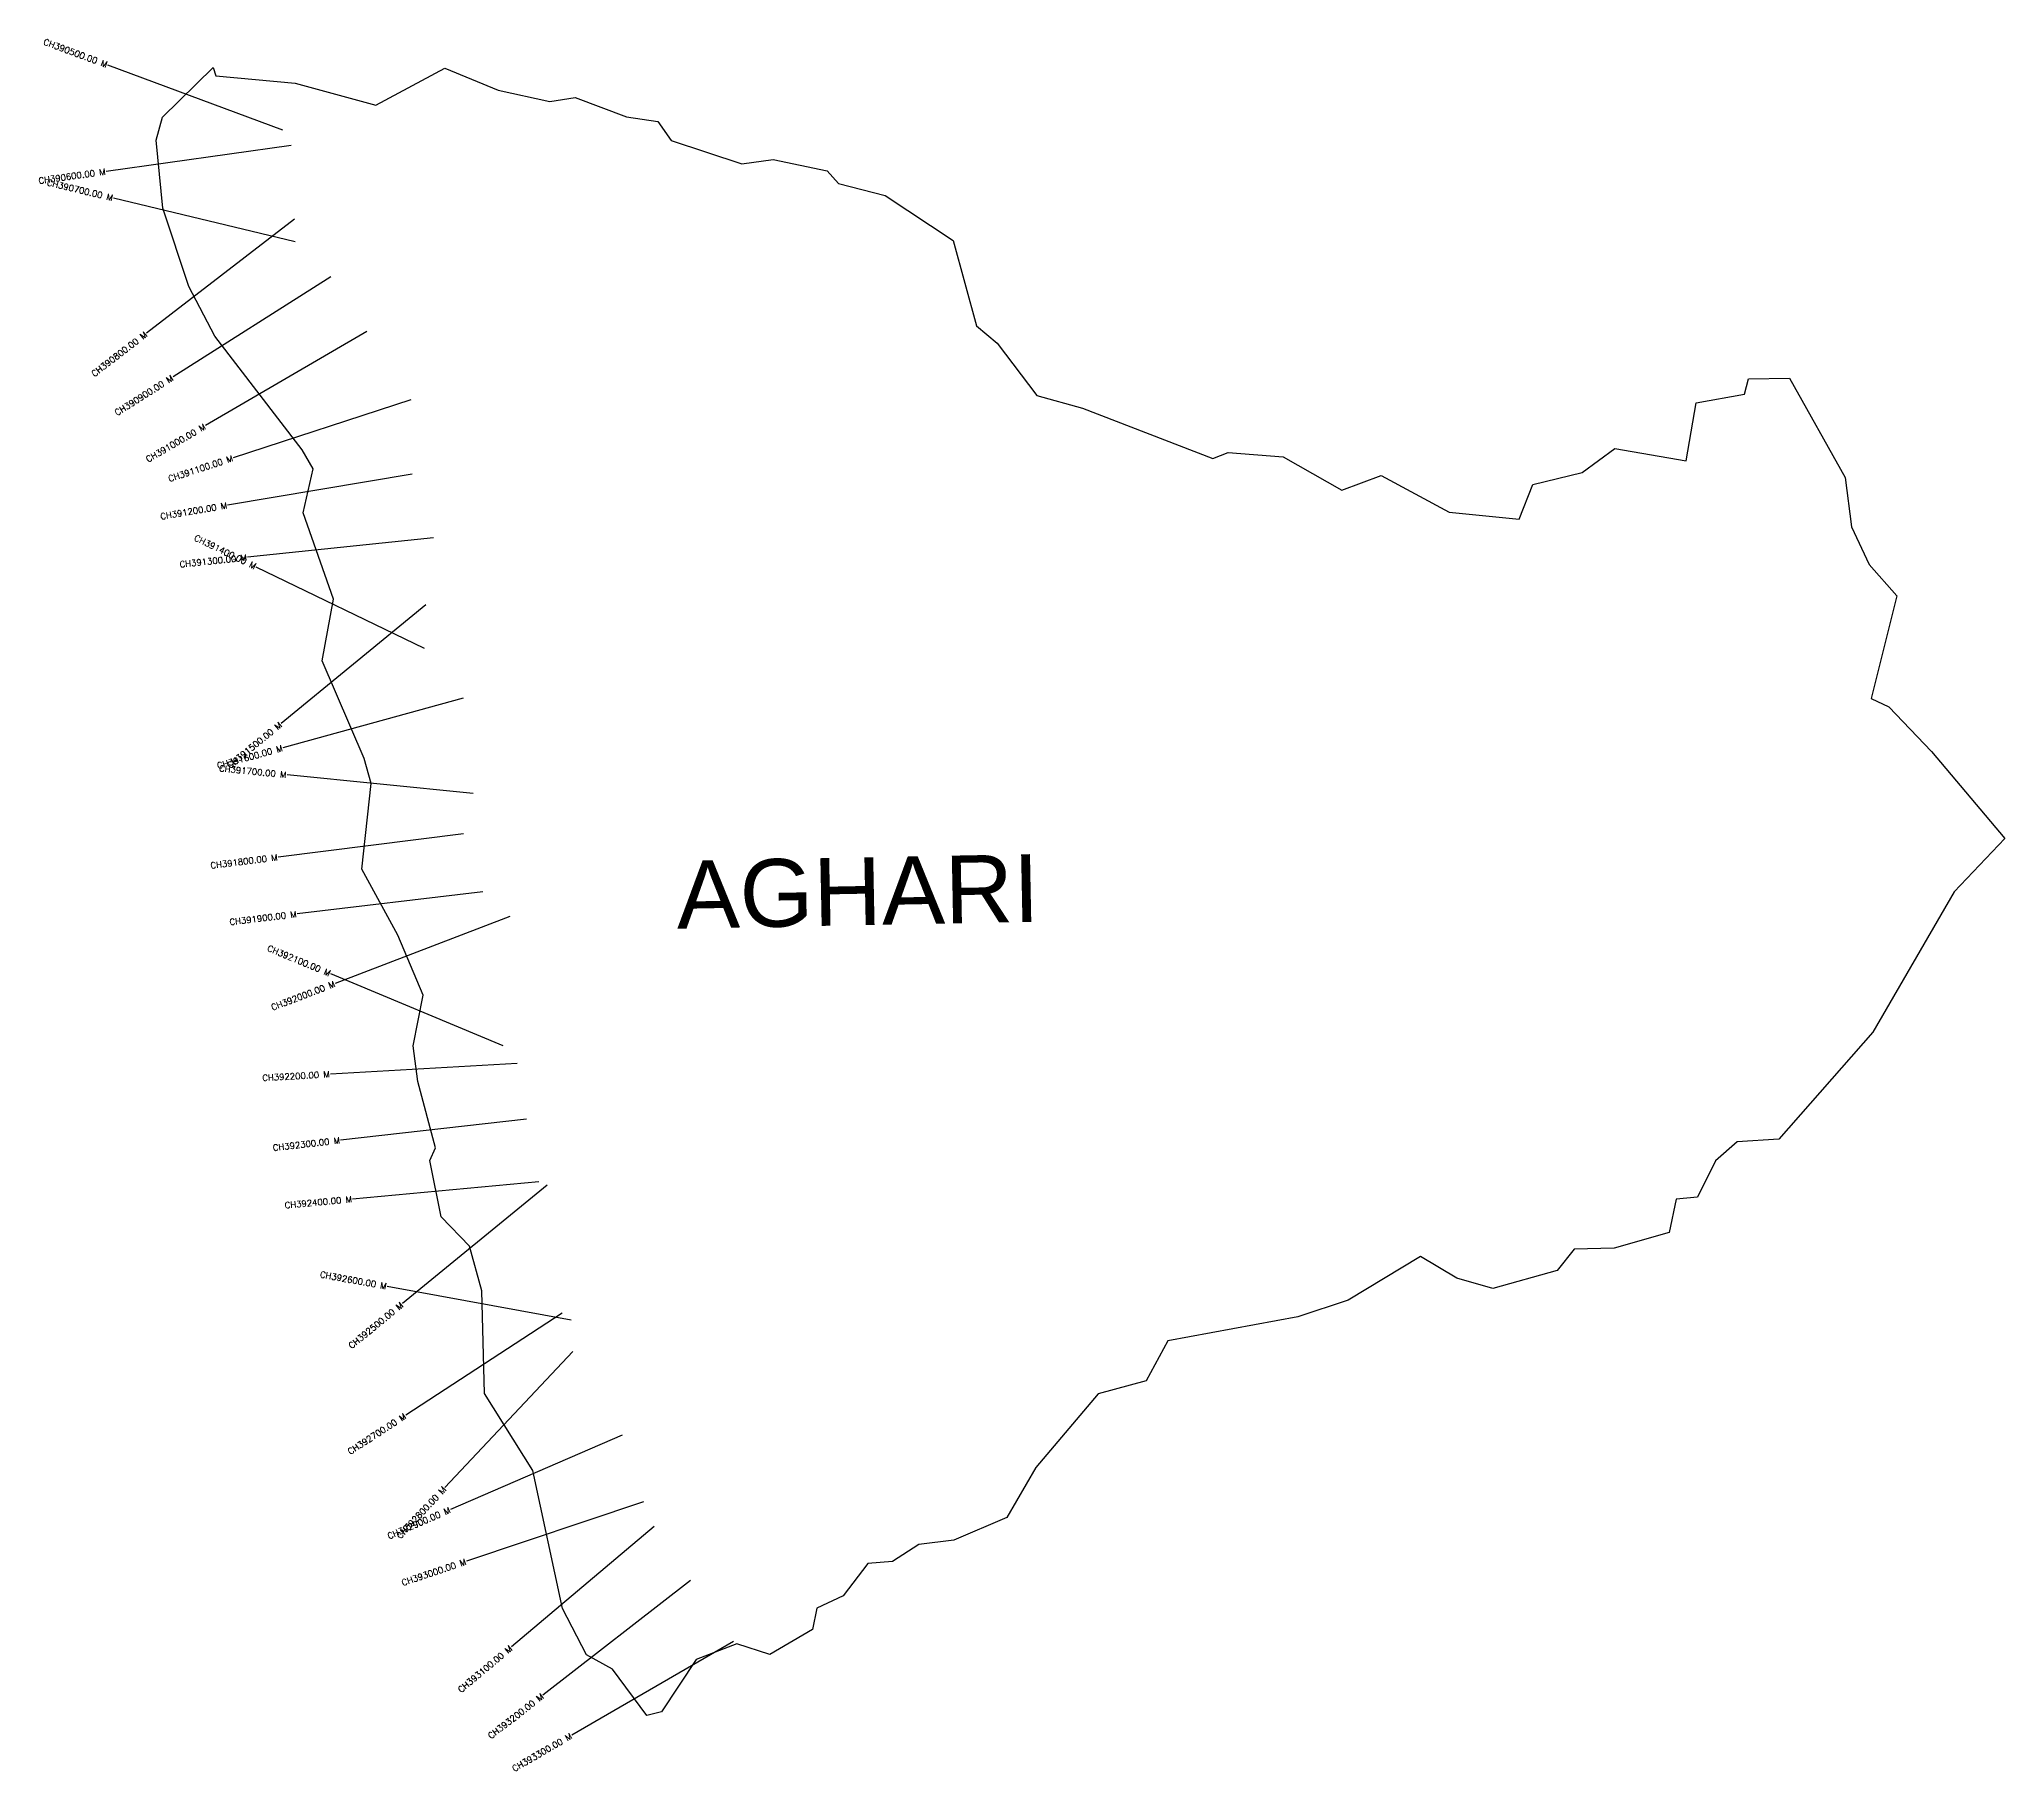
# Model space of a CAD drawing. Header units: metres. Extents: x 301553 to 304707, y 1947885 to 1950664.
import ezdxf
from ezdxf.enums import TextEntityAlignment as Align

# ---------------------------------------------------------------- set-up
doc = ezdxf.new("R2010")
doc.units = ezdxf.units.M
doc.header["$MEASUREMENT"] = 0
for name, color, linetype in [('CS', 134, 'Continuous'), ('CSMark', 6, 'Continuous'), ('VILLAGE NAME', 250, 'Continuous')]:
    doc.layers.add(name, color=color, linetype=linetype)
doc.styles.get("Standard").update_dxf_attribs({"font": 'simplex.shx'})

msp = doc.modelspace()

# ---------------------------------------------------------------- linework, layer by layer
at = {"color": 6, "flags": 128}
for points in [[(302545.2, 1950532.3), (302566.6, 1950501.7), (302680.5, 1950464.6), (302730.5, 1950471.4), (302817.2, 1950453.4), (302835.2, 1950433.1), (302910.1, 1950413.7), (303019.4, 1950341.5), (303056.9, 1950204.5), (303090, 1950176.3), (303153.7, 1950092.5), (303227.2, 1950072.4), (303436.1, 1949991.6), (303460.9, 1950001), (303549.1, 1949993.8), (303643.4, 1949940.4), (303706.1, 1949963.8), (303815.4, 1949905.3), (303927.9, 1949894.1), (303949.5, 1949949.6), (304028.7, 1949969), (304081.5, 1950007.2), (304195.8, 1949987.7), (304211.8, 1950080.8), (304289.4, 1950094.8), (304296, 1950119.5), (304361.6, 1950120.3), (304450.7, 1949961), (304460.9, 1949881.8), (304489.6, 1949821), (304534.1, 1949770.8), (304492.6, 1949606.1), (304520.8, 1949592.7), (304589.5, 1949520.8), (304706.9, 1949381.2), (304625.7, 1949295.9), (304495.2, 1949070.5), (304344.3, 1948898.6), (304277.7, 1948894.2), (304242.7, 1948863.6), (304214.2, 1948805.2), (304179.8, 1948802.1), (304168.6, 1948748.5), (304080, 1948723.4), (304016.1, 1948721.7), (303989, 1948687.9), (303885.6, 1948659), (303827.8, 1948675.3), (303769.3, 1948710), (303653.5, 1948640.1), (303572.5, 1948613.5), (303364.1, 1948574.6), (303329, 1948510.4), (303251.9, 1948489.5), (303152.1, 1948371.5), (303105.4, 1948291.1), (303020.7, 1948254.6), (302964.1, 1948247.6), (302922, 1948220.7), (302882.6, 1948217.1), (302843.1, 1948165.4), (302800.7, 1948145.5), (302793.7, 1948111.3), (302725.1, 1948071), (302672.5, 1948088.2), (302607.1, 1948063.3), (302551.6, 1947979), (302527.9, 1947973.3), (302472.9, 1948047.5), (302431, 1948070.6), (302392.4, 1948144.8), (302344.8, 1948366.6), (302267.5, 1948490.3), (302262.8, 1948654.8), (302243.4, 1948726.9), (302197.6, 1948773.9), (302179.4, 1948864.5), (302188.5, 1948884.9), (302160.1, 1948991), (302152.9, 1949048.5), (302169, 1949129.6), (302128.3, 1949225.9), (302070.2, 1949332.2), (302085.5, 1949469.7), (302074.2, 1949509.9), (302006.8, 1949666.6), (302024.8, 1949765.6), (301976.3, 1949903.9), (301992.4, 1949974.5), (301974.7, 1950005), (301834.4, 1950187.8), (301792.8, 1950267.7), (301751.3, 1950393.2), (301740.6, 1950502.2), (301750.6, 1950539.1), (301832, 1950619), (301836.3, 1950605.7), (301963.4, 1950594.1), (302092.8, 1950558.8), (302203.9, 1950617.9), (302289.2, 1950582.8), (302372, 1950564.4), (302412.8, 1950571), (302495.1, 1950539.9)], [(302495.1, 1950539.9), (302545.2, 1950532.3)]]:
    msp.add_lwpolyline(points, dxfattribs=at)
at = {"layer": 'CS'}
for p, q in [((301943.9, 1950518.3), (301662.7, 1950622.9)), ((301957.2, 1950493.8), (301660.1, 1950452.3)), ((301963.6, 1950339.3), (301671.9, 1950409.4)), ((301962.5, 1950375.7), (301724.9, 1950192.6)), ((302020.7, 1950283), (301767.4, 1950122.2)), ((302078.7, 1950195.2), (301819.6, 1950044.1)), ((302149.3, 1950085.6), (301864.2, 1949992.4)), ((302151, 1949966), (301855.1, 1949916.3)), ((302185.2, 1949864), (301886.9, 1949832.7)), ((302170.8, 1949686.1), (301900.9, 1949817.1)), ((302173.1, 1949756.2), (301941, 1949566.1)), ((302233, 1949606.7), (301943.9, 1949526.9)), ((302248.9, 1949453.6), (301950.4, 1949483.3)), ((302233.8, 1949388.8), (301936.2, 1949351.3)), ((302264.7, 1949295.9), (301966.8, 1949260.1)), ((302307.9, 1949255.9), (302027.7, 1949148.7)), ((302297.5, 1949048.6), (302020.5, 1949163.9)), ((302319.6, 1949020), (302020, 1949003.1)), ((302334.5, 1948930.7), (302036.4, 1948896.9)), ((302354.4, 1948830.1), (302055.6, 1948802.4)), ((302367.8, 1948824.7), (302135.7, 1948634.6)), ((302406.3, 1948608.2), (302111.2, 1948662.1)), ((302392.2, 1948619.4), (302140.9, 1948455.6)), ((302409.2, 1948557.9), (302203.8, 1948339.2)), ((302488, 1948423.3), (302212.7, 1948304.1)), ((302522.7, 1948316.4), (302238.3, 1948220.8)), ((302539.7, 1948276.8), (302310.4, 1948083.4)), ((302597.9, 1948190.2), (302361.1, 1948006.1)), ((302667, 1948092.3), (302407.4, 1947941.9))]:
    msp.add_line(p, q, dxfattribs=at)

# ---------------------------------------------------------------- texts
at = {"layer": 'CSMark'}
for s, rotation, p in [('CH390500.00 M', 339.5916, (301661.8, 1950623.2)), ('CH390600.00 M', 7.9512, (301659.1, 1950452.1)), ('CH390700.00 M', 346.4981, (301670.9, 1950409.6)), ('CH390800.00 M', 37.6156, (301724.1, 1950192)), ('CH390900.00 M', 32.3972, (301766.5, 1950121.7)), ('CH391000.00 M', 30.2433, (301818.7, 1950043.6)), ('CH391100.00 M', 18.0984, (301863.2, 1949992.1)), ('CH391200.00 M', 9.5372, (301854.1, 1949916.1)), ('CH391400.00 M', 334.1023, (301900, 1949817.6)), ('CH391300.00 M', 5.9939, (301885.9, 1949832.6)), ('CH391500.00 M', 39.3031, (301940.2, 1949565.5)), ('CH391600.00 M', 15.4357, (301942.9, 1949526.6)), ('CH391700.00 M', 354.3251, (301949.4, 1949483.4)), ('CH391800.00 M', 7.1814, (301935.2, 1949351.2)), ('CH391900.00 M', 6.8516, (301965.8, 1949260)), ('CH392100.00 M', 337.3823, (302019.6, 1949164.3)), ('CH392000.00 M', 20.9496, (302026.8, 1949148.3)), ('CH392200.00 M', 3.2333, (302019, 1949003)), ('CH392300.00 M', 6.474, (302035.4, 1948896.8)), ('CH392400.00 M', 5.2904, (302054.6, 1948802.3)), ('CH392600.00 M', 349.6455, (302110.2, 1948662.3)), ('CH392500.00 M', 39.3193, (302134.9, 1948634)), ('CH392700.00 M', 33.0923, (302140, 1948455)), ('CH392800.00 M', 46.7789, (302203.1, 1948338.5)), ('CH392900.00 M', 23.4078, (302211.8, 1948303.7)), ('CH393000.00 M', 18.5746, (302237.4, 1948220.5)), ('CH393100.00 M', 40.1303, (302309.6, 1948082.8)), ('CH393200.00 M', 37.8575, (302360.3, 1948005.5)), ('CH393300.00 M', 30.0939, (302406.6, 1947941.4))]:
    msp.add_text(s, height=10, rotation=rotation, dxfattribs=at).set_placement(p, align=Align.MIDDLE_RIGHT)
at = {"layer": 'VILLAGE NAME', "insert": (302574.4, 1949345.2), "char_height": 108.748, "attachment_point": 1, "rotation": 1.1028}
msp.add_mtext_dynamic_manual_height_columns('{\\fArial|b0|i0|c0|p34;AGHARI}', width=1571.314, gutter_width=543.7, heights=[0], dxfattribs=at)

doc.saveas('drawing.dxf')
